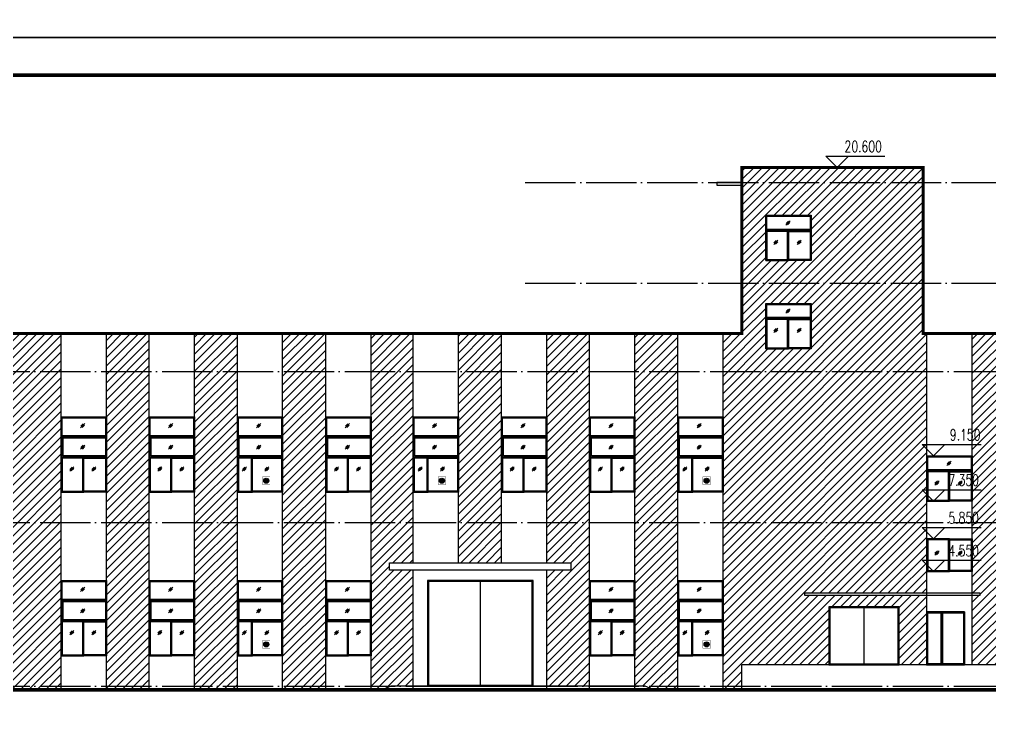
# Model space of a CAD drawing. Extents: x -4747 to 1060961, y -766984 to 396631.
# Drawn here: x 527111 to 565665, y -234075 to -205952 of the extents above; entities that cross this region are included whole.
import ezdxf

# ---------------------------------------------------------------- set-up
doc = ezdxf.new("R2010")
doc.units = 0
doc.header["$LTSCALE"] = 1000
doc.header["$MEASUREMENT"] = 0
doc.linetypes.add('DOTE', pattern=[2.42, 2, -0.2, 0.02, -0.2])
doc.layers.get('0').update_dxf_attribs({"linetype": 'CONTINUOUS'})
for name, color, linetype in [('DIM_ELEV', 3, 'CONTINUOUS'), ('DIM_SYMB', 3, 'CONTINUOUS'), ('DOTE', 1, 'DOTE'), ('PUB_TEXT', 7, 'CONTINUOUS'), ('PUB_TITLE', 4, 'CONTINUOUS'), ('剖面填充', 147, 'CONTINUOUS'), ('屋面', 4, 'CONTINUOUS'), ('投影', 8, 'CONTINUOUS'), ('窗户', 140, 'CONTINUOUS'), ('立面图', 41, 'CONTINUOUS'), ('立面轮廓线', 3, 'CONTINUOUS')]:
    doc.layers.add(name, color=color, linetype=linetype)
doc.styles.add('_TCH_DIM', font='SIMPLEX', dxfattribs={"bigfont": 'GBCBIG'})
pattern_1 = [(45, (-488337.29, -302769.66), (-168.3798, 168.3798), [])]

msp = doc.modelspace()

# ---------------------------------------------------------------- hatches: boundary and pattern name
h = msp.add_hatch(color=1)
edge = h.paths.add_edge_path()
edge.add_arc((536920.8, -224271.9), 100, 0, 360)
h = msp.add_hatch(color=1)
edge = h.paths.add_edge_path()
edge.add_arc((543903.3, -224271.9), 100, 0, 360)
h = msp.add_hatch(color=1)
edge = h.paths.add_edge_path()
edge.add_arc((554420.8, -224271.9), 100, 0, 360)
h = msp.add_hatch(color=1)
edge = h.paths.add_edge_path()
edge.add_arc((536920.8, -230771.9), 100, 0, 360)
h = msp.add_hatch(color=1)
edge = h.paths.add_edge_path()
edge.add_arc((554420.8, -230771.9), 100, 0, 360)
at = {"layer": '剖面填充'}
h = msp.add_hatch(dxfattribs=at)
h.set_pattern_fill('ANSI31', color=256, scale=150, style=0)
h.set_pattern_definition(pattern_1)
h.paths.add_polyline_path([(556968.8, -219029.8), (556771.6, -219029.8), (556771.6, -217829.8), (556771.6, -217229.8), (556968.8, -217229.8), (556968.8, -215529.8), (556771.6, -215529.8), (556771.6, -214329.8), (556771.6, -213729.8), (556968.8, -213729.8), (556968.8, -211829.8), (555821.6, -211829.8), (555821.6, -218429.8), (555071.6, -218429.8), (555071.6, -232579.8), (555821.6, -232579.8), (555821.6, -231579.8), (556968.8, -231579.8)])
h.paths.add_polyline_path([(563171.6, -218429.8), (563021.6, -218429.8), (563021.6, -211829.8), (556968.8, -211829.8), (556968.8, -213729.8), (558571.6, -213729.8), (558571.6, -214329.8), (558571.6, -215529.8), (557671.6, -215529.8), (556968.8, -215529.8), (556968.8, -217229.8), (558571.6, -217229.8), (558571.6, -217829.8), (558571.6, -219029.8), (557671.6, -219029.8), (556968.8, -219029.8), (556968.8, -231579.8), (559271.6, -231579.8), (559271.6, -229279.8), (562071.6, -229279.8), (562071.6, -231579.8), (563171.6, -231579.8), (563171.6, -228829.8), (558321.6, -228829.8), (558321.6, -228729.8), (563171.6, -228729.8)])
h = msp.add_hatch(dxfattribs=at)
h.set_pattern_fill('ANSI31', color=256, scale=150, style=0)
h.set_pattern_definition(pattern_1)
h.paths.add_polyline_path([(506871.6, -216329.8), (505721.6, -216329.8), (505721.6, -232579.8), (506521.6, -232579.8), (506871.6, -232429.8), (506871.6, -229279.8), (506521.6, -229279.8), (506521.6, -229179.8), (506871.6, -229179.8)])
h.paths.add_polyline_path([(508671.6, -229179.8), (508971.6, -229179.8), (508971.6, -229279.8), (508671.6, -229279.8), (508671.6, -232558.4), (508721.6, -232579.8), (514471.6, -232579.8), (514471.6, -218429.8), (513721.6, -218429.8), (513721.6, -216329.8), (508671.6, -216329.8)])
h.paths.add_polyline_path([(517971.6, -218429.8), (516271.6, -218429.8), (516271.6, -232579.8), (517971.6, -232579.8)])
h.paths.add_polyline_path([(519771.6, -232579.8), (521471.6, -232579.8), (521471.6, -218429.8), (519771.6, -218429.8)])
h.paths.add_polyline_path([(523271.6, -232579.8), (524971.6, -232579.8), (524971.6, -218429.8), (523271.6, -218429.8)])
h.paths.add_polyline_path([(528771.6, -218429.8), (526771.6, -218429.8), (526771.6, -232579.8), (528771.6, -232579.8)])
h.paths.add_polyline_path([(532271.6, -218429.8), (530571.6, -218429.8), (530571.6, -232579.8), (532271.6, -232579.8)])
h.paths.add_polyline_path([(535771.6, -218429.8), (534071.6, -218429.8), (534071.6, -232579.8), (535771.6, -232579.8)])
h.paths.add_polyline_path([(537571.6, -232579.8), (539289.2, -232579.8), (539289.2, -218429.8), (537571.6, -218429.8)])
h.paths.add_polyline_path([(542754, -218429.8), (541089.2, -218429.8), (541089.2, -232579.8), (541521.6, -232579.8), (541871.6, -232429.8), (542754, -232429.8), (542754, -227829.8), (541821.6, -227829.8), (541821.6, -227529.8), (542754, -227529.8)])
h.paths.add_polyline_path([(546271.6, -218429.8), (544554, -218429.8), (544554, -227529.8), (546271.6, -227529.8)])
h.paths.add_polyline_path([(549771.6, -218429.8), (548071.6, -218429.8), (548071.6, -227529.8), (549021.6, -227529.8), (549021.6, -227829.8), (548071.6, -227829.8), (548071.6, -232429.8), (549771.6, -232429.8)])
h.paths.add_polyline_path([(553271.6, -218429.8), (551571.6, -218429.8), (551571.6, -232429.8), (551971.6, -232429.8), (552321.6, -232579.8), (553271.6, -232579.8)])
h = msp.add_hatch(dxfattribs=at)
h.set_pattern_fill('ANSI31', color=256, scale=150, style=0)
h.set_pattern_definition(pattern_1)
h.paths.add_polyline_path([(577021.6, -218429.8), (576071.6, -218429.8), (576071.6, -232447.9), (577021.6, -232579.8)])
h.paths.add_polyline_path([(574271.6, -218429.8), (572571.6, -218429.8), (572571.6, -231961.8), (574271.6, -232197.9)])
h.paths.add_polyline_path([(570771.6, -218429.8), (564971.6, -218429.8), (564971.6, -228729.8), (565271.6, -228729.8), (565271.6, -228829.8), (564971.6, -228829.8), (564971.6, -231579.8), (569821.6, -231579.8), (570771.6, -231711.8)])

# ---------------------------------------------------------------- linework, layer by layer
at = {"color": 1, "const_width": 10, "elevation": 0}
for points in [[(536770.8, -224421.9), (537070.8, -224421.9), (537070.8, -224121.9), (536770.8, -224121.9)], [(543753.3, -224421.9), (544053.3, -224421.9), (544053.3, -224121.9), (543753.3, -224121.9)], [(554270.8, -224421.9), (554570.8, -224421.9), (554570.8, -224121.9), (554270.8, -224121.9)], [(536770.8, -230921.9), (537070.8, -230921.9), (537070.8, -230621.9), (536770.8, -230621.9)], [(554270.8, -230921.9), (554570.8, -230921.9), (554570.8, -230621.9), (554270.8, -230621.9)]]:
    msp.add_lwpolyline(points, close=True, dxfattribs=at)
at = {"color": 1}
for centre in [(536920.8, -224271.9), (543903.3, -224271.9), (554420.8, -224271.9), (536920.8, -230771.9), (554420.8, -230771.9)]:
    msp.add_circle(centre, 100, dxfattribs=at)
at = {"layer": 'DIM_ELEV'}
for p, q in [((559607.1, -211829.8), (559157.1, -211379.8)), ((559157.1, -211379.8), (561504.6, -211379.8)), ((559607.1, -211829.8), (560057.1, -211379.8)), ((563434.4, -223279.8), (562984.4, -222829.8)), ((562984.4, -222829.8), (565331.9, -222829.8)), ((563434.4, -223279.8), (563884.4, -222829.8)), ((563434.4, -225079.8), (562984.4, -224629.8)), ((562984.4, -224629.8), (565331.9, -224629.8)), ((563434.4, -225079.8), (563884.4, -224629.8)), ((563434.4, -226579.8), (562984.4, -226129.8)), ((562984.4, -226129.8), (565331.9, -226129.8)), ((563434.4, -226579.8), (563884.4, -226129.8)), ((563434.4, -227879.8), (562984.4, -227429.8)), ((562984.4, -227429.8), (565331.9, -227429.8)), ((563434.4, -227879.8), (563884.4, -227429.8))]:
    msp.add_line(p, q, dxfattribs=at)
at = {"layer": 'DIM_SYMB'}
for points in [[(557014.9, -214956.3, 0, 0, 0), (557201.9, -214956.3, 40, 0, 0), (557351.9, -214956.3, 0, 0, 0)], [(558264.7, -214956.3, 0, 0, 0), (558077.7, -214956.3, 40, 0, 0), (557927.7, -214956.3, 0, 0, 0)], [(557014.9, -218456.3, 0, 0, 0), (557201.9, -218456.3, 40, 0, 0), (557351.9, -218456.3, 0, 0, 0)], [(558264.7, -218456.3, 0, 0, 0), (558077.7, -218456.3, 40, 0, 0), (557927.7, -218456.3, 0, 0, 0)], [(529046.2, -224033.3, 0, 0, 0), (529233.2, -224033.3, 40, 0, 0), (529383.2, -224033.3, 0, 0, 0)], [(530236.2, -224033.3, 0, 0, 0), (530049.2, -224033.3, 40, 0, 0), (529899.2, -224033.3, 0, 0, 0)], [(532546.2, -224033.3, 0, 0, 0), (532733.2, -224033.3, 40, 0, 0), (532883.2, -224033.3, 0, 0, 0)], [(533736.2, -224033.3, 0, 0, 0), (533549.2, -224033.3, 40, 0, 0), (533399.2, -224033.3, 0, 0, 0)], [(535905.5, -224033.3, 0, 0, 0), (536092.5, -224033.3, 40, 0, 0), (536242.5, -224033.3, 0, 0, 0)], [(537113.6, -224033.3, 0, 0, 0), (536926.6, -224033.3, 40, 0, 0), (536776.6, -224033.3, 0, 0, 0)], [(539563.8, -224033.3, 0, 0, 0), (539750.8, -224033.3, 40, 0, 0), (539900.8, -224033.3, 0, 0, 0)], [(540753.8, -224033.3, 0, 0, 0), (540566.8, -224033.3, 40, 0, 0), (540416.8, -224033.3, 0, 0, 0)], [(542887.9, -224033.3, 0, 0, 0), (543074.9, -224033.3, 40, 0, 0), (543224.9, -224033.3, 0, 0, 0)], [(544096.1, -224033.3, 0, 0, 0), (543909.1, -224033.3, 40, 0, 0), (543759.1, -224033.3, 0, 0, 0)], [(546546.2, -224033.3, 0, 0, 0), (546733.2, -224033.3, 40, 0, 0), (546883.2, -224033.3, 0, 0, 0)], [(547736.2, -224033.3, 0, 0, 0), (547549.2, -224033.3, 40, 0, 0), (547399.2, -224033.3, 0, 0, 0)], [(550046.2, -224033.3, 0, 0, 0), (550233.2, -224033.3, 40, 0, 0), (550383.2, -224033.3, 0, 0, 0)], [(551236.2, -224033.3, 0, 0, 0), (551049.2, -224033.3, 40, 0, 0), (550899.2, -224033.3, 0, 0, 0)], [(553405.5, -224033.3, 0, 0, 0), (553592.5, -224033.3, 40, 0, 0), (553742.5, -224033.3, 0, 0, 0)], [(554613.6, -224033.3, 0, 0, 0), (554426.6, -224033.3, 40, 0, 0), (554276.6, -224033.3, 0, 0, 0)], [(563414.9, -224519.7, 0, 0, 0), (563601.9, -224519.7, 40, 0, 0), (563751.9, -224519.7, 0, 0, 0)], [(564664.7, -224519.7, 0, 0, 0), (564477.7, -224519.7, 40, 0, 0), (564327.7, -224519.7, 0, 0, 0)], [(563414.9, -227300.1, 0, 0, 0), (563601.9, -227300.1, 40, 0, 0), (563751.9, -227300.1, 0, 0, 0)], [(564664.7, -227300.1, 0, 0, 0), (564477.7, -227300.1, 40, 0, 0), (564327.7, -227300.1, 0, 0, 0)], [(543548.4, -230190.3, 0, 0, 0), (544131.5, -230190.3, 96, 0, 0), (544491.5, -230190.3, 0, 0, 0)], [(547251.2, -230190.3, 0, 0, 0), (546068.1, -230190.3, 96, 0, 0), (545708.1, -230190.3, 0, 0, 0)], [(529046.2, -230533.3, 0, 0, 0), (529233.2, -230533.3, 40, 0, 0), (529383.2, -230533.3, 0, 0, 0)], [(530236.2, -230533.3, 0, 0, 0), (530049.2, -230533.3, 40, 0, 0), (529899.2, -230533.3, 0, 0, 0)], [(532546.2, -230533.3, 0, 0, 0), (532733.2, -230533.3, 40, 0, 0), (532883.2, -230533.3, 0, 0, 0)], [(533736.2, -230533.3, 0, 0, 0), (533549.2, -230533.3, 40, 0, 0), (533399.2, -230533.3, 0, 0, 0)], [(535905.5, -230533.3, 0, 0, 0), (536092.5, -230533.3, 40, 0, 0), (536242.5, -230533.3, 0, 0, 0)], [(537113.6, -230533.3, 0, 0, 0), (536926.6, -230533.3, 40, 0, 0), (536776.6, -230533.3, 0, 0, 0)], [(539563.8, -230533.3, 0, 0, 0), (539750.8, -230533.3, 40, 0, 0), (539900.8, -230533.3, 0, 0, 0)], [(540753.8, -230533.3, 0, 0, 0), (540566.8, -230533.3, 40, 0, 0), (540416.8, -230533.3, 0, 0, 0)], [(550046.2, -230533.3, 0, 0, 0), (550233.2, -230533.3, 40, 0, 0), (550383.2, -230533.3, 0, 0, 0)], [(551236.2, -230533.3, 0, 0, 0), (551049.2, -230533.3, 40, 0, 0), (550899.2, -230533.3, 0, 0, 0)], [(553405.5, -230533.3, 0, 0, 0), (553592.5, -230533.3, 40, 0, 0), (553742.5, -230533.3, 0, 0, 0)], [(554613.6, -230533.3, 0, 0, 0), (554426.6, -230533.3, 40, 0, 0), (554276.6, -230533.3, 0, 0, 0)]]:
    msp.add_lwpolyline(points, format="xyseb", dxfattribs=at)
at = {"layer": 'DOTE'}
for points in [[(547215, -212429.8), (586356.5, -212429.8)], [(547215, -216429.8), (586356.5, -216429.8)], [(469861.5, -219929.8), (586356.5, -219929.8)], [(469861.5, -225929.8), (586356.5, -225929.8)], [(469861.5, -232429.8), (586356.5, -232429.8)]]:
    msp.add_lwpolyline(points, dxfattribs=at)
at = {"layer": 'PUB_TITLE'}
for points in [[(421920.8, -206664.3), (600270.8, -206664.3), (600270.8, -80514.3), (421920.8, -80514.3)], [(421920.8, -332814.3), (600270.8, -332814.3), (600270.8, -206664.3), (421920.8, -206664.3)]]:
    msp.add_lwpolyline(points, close=True, dxfattribs=at)
at = {"layer": 'PUB_TITLE', "const_width": 150}
msp.add_lwpolyline([(425670.8, -331314.3), (598770.8, -331314.3), (598770.8, -208164.3), (425670.8, -208164.3)], close=True, dxfattribs=at)
at = {"layer": '屋面', "const_width": 150}
msp.add_lwpolyline([(469861.5, -232579.8), (586356.5, -232579.8)], dxfattribs=at)
at = {"layer": '投影'}
msp.add_lwpolyline([(555821.6, -212429.8), (554821.6, -212429.8), (554821.6, -212529.8), (555821.6, -212529.8)], dxfattribs=at)
at = {"layer": '窗户'}
for points in [[(556771.6, -213729.8), (558571.6, -213729.8), (558571.6, -215529.8), (556771.6, -215529.8), (556771.6, -213729.8)], [(557734.5, -213951.2), (557567.8, -214117.9)], [(557670.4, -213958.8), (557575.3, -214053.8)], [(556771.6, -214329.8), (558571.6, -214329.8)], [(557727, -214015.3), (557631.9, -214110.4)], [(557671.6, -214329.8), (557671.6, -215529.8)], [(557254.1, -214717.6), (557087.3, -214884.3)], [(557189.9, -214725.2), (557094.9, -214820.2)], [(557671.6, -214369.8), (558531.6, -214369.8), (558531.6, -215489.8), (557671.6, -215489.8)], [(558178.2, -214717.6), (558011.5, -214884.3)], [(558114.1, -214725.2), (558019, -214820.2)], [(557246.5, -214781.7), (557151.5, -214876.8)], [(558170.7, -214781.7), (558075.6, -214876.8)], [(556771.6, -217229.8), (558571.6, -217229.8), (558571.6, -219029.8), (556771.6, -219029.8), (556771.6, -217229.8)], [(557734.5, -217451.2), (557567.8, -217617.9)], [(557670.4, -217458.8), (557575.3, -217553.8)], [(557727, -217515.3), (557631.9, -217610.4)], [(556771.6, -217829.8), (558571.6, -217829.8)], [(557671.6, -217829.8), (557671.6, -219029.8)], [(557671.6, -217869.8), (558531.6, -217869.8), (558531.6, -218989.8), (557671.6, -218989.8)], [(557254.1, -218217.6), (557087.3, -218384.3)], [(557189.9, -218225.2), (557094.9, -218320.2)], [(557246.5, -218281.7), (557151.5, -218376.8)], [(558178.2, -218217.6), (558011.5, -218384.3)], [(558114.1, -218225.2), (558019, -218320.2)], [(558170.7, -218281.7), (558075.6, -218376.8)], [(529705.2, -222005.1), (529538.5, -222171.8)], [(529641.1, -222012.6), (529546.1, -222107.7)], [(533205.2, -222005.1), (533038.5, -222171.8)], [(533141.1, -222012.6), (533046.1, -222107.7)], [(536705.2, -222005.1), (536538.5, -222171.8)], [(536641.1, -222012.6), (536546.1, -222107.7)], [(540222.8, -222005.1), (540056.1, -222171.8)], [(540158.7, -222012.6), (540063.7, -222107.7)], [(543687.7, -222005.1), (543520.9, -222171.8)], [(543623.5, -222012.6), (543528.5, -222107.7)], [(547205.2, -222005.1), (547038.5, -222171.8)], [(547141.1, -222012.6), (547046.1, -222107.7)], [(550705.2, -222005.1), (550538.5, -222171.8)], [(550641.1, -222012.6), (550546.1, -222107.7)], [(554205.2, -222005.1), (554038.5, -222171.8)], [(554141.1, -222012.6), (554046.1, -222107.7)], [(529697.7, -222069.2), (529602.6, -222164.2)], [(533197.7, -222069.2), (533102.6, -222164.2)], [(536697.7, -222069.2), (536602.6, -222164.2)], [(540215.3, -222069.2), (540120.2, -222164.2)], [(543680.1, -222069.2), (543585.1, -222164.2)], [(547197.7, -222069.2), (547102.6, -222164.2)], [(550697.7, -222069.2), (550602.6, -222164.2)], [(554197.7, -222069.2), (554102.6, -222164.2)], [(528771.6, -222529.8), (530571.6, -222529.8)], [(532271.6, -222529.8), (534071.6, -222529.8)], [(535771.6, -222529.8), (537571.6, -222529.8)], [(539289.2, -222529.8), (541089.2, -222529.8)], [(542754, -222529.8), (544554, -222529.8)], [(546271.6, -222529.8), (548071.6, -222529.8)], [(549771.6, -222529.8), (551571.6, -222529.8)], [(553271.6, -222529.8), (555071.6, -222529.8)], [(529705.2, -222854.4), (529538.5, -223021.1)], [(529641.1, -222861.9), (529546.1, -222957)], [(529697.7, -222918.5), (529602.6, -223013.5)], [(533205.2, -222854.4), (533038.5, -223021.1)], [(533141.1, -222861.9), (533046.1, -222957)], [(533197.7, -222918.5), (533102.6, -223013.5)], [(536705.2, -222854.4), (536538.5, -223021.1)], [(536641.1, -222861.9), (536546.1, -222957)], [(536697.7, -222918.5), (536602.6, -223013.5)], [(540222.8, -222854.4), (540056.1, -223021.1)], [(540158.7, -222861.9), (540063.7, -222957)], [(540215.3, -222918.5), (540120.2, -223013.5)], [(543687.7, -222854.4), (543520.9, -223021.1)], [(543623.5, -222861.9), (543528.5, -222957)], [(543680.1, -222918.5), (543585.1, -223013.5)], [(547205.2, -222854.4), (547038.5, -223021.1)], [(547141.1, -222861.9), (547046.1, -222957)], [(547197.7, -222918.5), (547102.6, -223013.5)], [(550705.2, -222854.4), (550538.5, -223021.1)], [(550641.1, -222861.9), (550546.1, -222957)], [(550697.7, -222918.5), (550602.6, -223013.5)], [(554205.2, -222854.4), (554038.5, -223021.1)], [(554141.1, -222861.9), (554046.1, -222957)], [(554197.7, -222918.5), (554102.6, -223013.5)], [(528771.6, -223329.8), (530571.6, -223329.8)], [(529671.6, -223369.8), (530531.6, -223369.8), (530531.6, -224689.8), (529671.6, -224689.8)], [(532271.6, -223329.8), (534071.6, -223329.8)], [(533171.6, -223369.8), (534031.6, -223369.8), (534031.6, -224689.8), (533171.6, -224689.8)], [(535771.6, -223329.8), (537571.6, -223329.8)], [(536371.6, -223369.8), (537531.6, -223369.8), (537531.6, -224689.8), (536371.6, -224689.8)], [(539289.2, -223329.8), (541089.2, -223329.8)], [(540189.2, -223369.8), (541049.2, -223369.8), (541049.2, -224689.8), (540189.2, -224689.8)], [(542754, -223329.8), (544554, -223329.8)], [(543354, -223369.8), (544514, -223369.8), (544514, -224689.8), (543354, -224689.8)], [(546271.6, -223329.8), (548071.6, -223329.8)], [(547171.6, -223369.8), (548031.6, -223369.8), (548031.6, -224689.8), (547171.6, -224689.8)], [(549771.6, -223329.8), (551571.6, -223329.8)], [(550671.6, -223369.8), (551531.6, -223369.8), (551531.6, -224689.8), (550671.6, -224689.8)], [(553271.6, -223329.8), (555071.6, -223329.8)], [(553871.6, -223369.8), (555031.6, -223369.8), (555031.6, -224689.8), (553871.6, -224689.8)], [(563171.6, -223279.8), (564971.6, -223279.8), (564971.6, -225079.8), (563171.6, -225079.8), (563171.6, -223279.8)], [(564134.5, -223501.2), (563967.8, -223667.9)], [(564070.4, -223508.8), (563975.3, -223603.8)], [(564127, -223565.3), (564031.9, -223660.4)], [(529277.1, -223723.1), (529110.4, -223889.9)], [(529213, -223730.7), (529117.9, -223825.7)], [(529269.5, -223787.3), (529174.5, -223882.3)], [(530149.7, -223723.1), (529983, -223889.9)], [(530085.6, -223730.7), (529990.6, -223825.7)], [(530142.2, -223787.3), (530047.1, -223882.3)], [(532777.1, -223723.1), (532610.4, -223889.9)], [(532713, -223730.7), (532617.9, -223825.7)], [(532769.5, -223787.3), (532674.5, -223882.3)], [(533649.7, -223723.1), (533483, -223889.9)], [(533585.6, -223730.7), (533490.6, -223825.7)], [(533642.2, -223787.3), (533547.1, -223882.3)], [(536136.4, -223723.1), (535969.7, -223889.9)], [(536072.3, -223730.7), (535977.2, -223825.7)], [(536128.8, -223787.3), (536033.8, -223882.3)], [(537027.2, -223723.1), (536860.5, -223889.9)], [(536963.1, -223730.7), (536868, -223825.7)], [(537019.6, -223787.3), (536924.6, -223882.3)], [(539794.7, -223723.1), (539627.9, -223889.9)], [(539730.5, -223730.7), (539635.5, -223825.7)], [(539787.1, -223787.3), (539692.1, -223882.3)], [(540667.3, -223723.1), (540500.6, -223889.9)], [(540603.2, -223730.7), (540508.2, -223825.7)], [(540659.8, -223787.3), (540564.7, -223882.3)], [(543118.8, -223723.1), (542952.1, -223889.9)], [(543054.7, -223730.7), (542959.6, -223825.7)], [(543111.3, -223787.3), (543016.2, -223882.3)], [(544009.6, -223723.1), (543842.9, -223889.9)], [(543945.5, -223730.7), (543850.4, -223825.7)], [(544002, -223787.3), (543907, -223882.3)], [(546777.1, -223723.1), (546610.4, -223889.9)], [(546713, -223730.7), (546617.9, -223825.7)], [(546769.5, -223787.3), (546674.5, -223882.3)], [(547649.7, -223723.1), (547483, -223889.9)], [(547585.6, -223730.7), (547490.6, -223825.7)], [(547642.2, -223787.3), (547547.1, -223882.3)], [(550277.1, -223723.1), (550110.4, -223889.9)], [(550213, -223730.7), (550117.9, -223825.7)], [(550269.5, -223787.3), (550174.5, -223882.3)], [(551149.7, -223723.1), (550983, -223889.9)], [(551085.6, -223730.7), (550990.6, -223825.7)], [(551142.2, -223787.3), (551047.1, -223882.3)], [(553636.4, -223723.1), (553469.7, -223889.9)], [(553572.3, -223730.7), (553477.2, -223825.7)], [(553628.8, -223787.3), (553533.8, -223882.3)], [(554527.2, -223723.1), (554360.5, -223889.9)], [(554463.1, -223730.7), (554368, -223825.7)], [(554519.6, -223787.3), (554424.6, -223882.3)], [(563171.6, -223879.8), (564971.6, -223879.8)], [(564071.6, -223879.8), (564071.6, -225079.8)], [(564071.6, -223919.8), (564931.6, -223919.8), (564931.6, -225039.8), (564071.6, -225039.8)], [(563654.1, -224281), (563487.3, -224447.7)], [(563589.9, -224288.6), (563494.9, -224383.6)], [(563646.5, -224345.1), (563551.5, -224440.2)], [(564578.2, -224281), (564411.5, -224447.7)], [(564514.1, -224288.6), (564419, -224383.6)], [(564570.7, -224345.1), (564475.6, -224440.2)], [(563171.6, -226579.8), (564971.6, -226579.8), (564971.6, -227879.8), (563171.6, -227879.8), (563171.6, -226579.8)], [(564071.6, -226579.8), (564071.6, -227879.8)], [(564071.6, -226619.8), (564931.6, -226619.8), (564931.6, -227839.8), (564071.6, -227839.8)], [(563654.1, -227061.4), (563487.3, -227228.1)], [(563589.9, -227068.9), (563494.9, -227164)], [(564578.2, -227061.4), (564411.5, -227228.1)], [(564514.1, -227068.9), (564419, -227164)], [(563646.5, -227125.5), (563551.5, -227220.5)], [(564570.7, -227125.5), (564475.6, -227220.5)], [(547521.6, -232429.8), (547521.6, -228229.8), (543321.6, -228229.8), (543321.6, -232429.8), (547521.6, -232429.8)], [(529705.2, -228505.1), (529538.5, -228671.8)], [(529641.1, -228512.6), (529546.1, -228607.7)], [(529697.7, -228569.2), (529602.6, -228664.2)], [(533205.2, -228505.1), (533038.5, -228671.8)], [(533141.1, -228512.6), (533046.1, -228607.7)], [(533197.7, -228569.2), (533102.6, -228664.2)], [(536705.2, -228505.1), (536538.5, -228671.8)], [(536641.1, -228512.6), (536546.1, -228607.7)], [(536697.7, -228569.2), (536602.6, -228664.2)], [(540222.8, -228505.1), (540056.1, -228671.8)], [(540158.7, -228512.6), (540063.7, -228607.7)], [(540215.3, -228569.2), (540120.2, -228664.2)], [(545421.6, -228269.8), (545421.6, -232429.8)], [(550705.2, -228505.1), (550538.5, -228671.8)], [(550641.1, -228512.6), (550546.1, -228607.7)], [(550697.7, -228569.2), (550602.6, -228664.2)], [(554205.2, -228505.1), (554038.5, -228671.8)], [(554141.1, -228512.6), (554046.1, -228607.7)], [(554197.7, -228569.2), (554102.6, -228664.2)], [(528771.6, -229029.8), (530571.6, -229029.8)], [(529705.2, -229354.4), (529538.5, -229521.1)], [(529641.1, -229361.9), (529546.1, -229457)], [(532271.6, -229029.8), (534071.6, -229029.8)], [(533205.2, -229354.4), (533038.5, -229521.1)], [(533141.1, -229361.9), (533046.1, -229457)], [(535771.6, -229029.8), (537571.6, -229029.8)], [(536705.2, -229354.4), (536538.5, -229521.1)], [(536641.1, -229361.9), (536546.1, -229457)], [(539289.2, -229029.8), (541089.2, -229029.8)], [(540222.8, -229354.4), (540056.1, -229521.1)], [(540158.7, -229361.9), (540063.7, -229457)], [(549771.6, -229029.8), (551571.6, -229029.8)], [(550705.2, -229354.4), (550538.5, -229521.1)], [(550641.1, -229361.9), (550546.1, -229457)], [(553271.6, -229029.8), (555071.6, -229029.8)], [(554205.2, -229354.4), (554038.5, -229521.1)], [(554141.1, -229361.9), (554046.1, -229457)], [(560671.6, -229279.8), (560671.6, -231579.8)], [(529697.7, -229418.5), (529602.6, -229513.5)], [(533197.7, -229418.5), (533102.6, -229513.5)], [(536697.7, -229418.5), (536602.6, -229513.5)], [(540215.3, -229418.5), (540120.2, -229513.5)], [(550697.7, -229418.5), (550602.6, -229513.5)], [(554197.7, -229418.5), (554102.6, -229513.5)], [(563171.6, -231579.8), (564671.6, -231579.8), (564671.6, -229479.8), (563171.6, -229479.8), (563171.6, -231606.1)], [(563771.6, -229479.8), (563771.6, -231579.8)], [(564671.6, -229479.8), (564671.6, -231579.8)], [(528771.6, -229829.8), (530571.6, -229829.8)], [(529671.6, -229869.8), (530531.6, -229869.8), (530531.6, -231189.8), (529671.6, -231189.8)], [(532271.6, -229829.8), (534071.6, -229829.8)], [(533171.6, -229869.8), (534031.6, -229869.8), (534031.6, -231189.8), (533171.6, -231189.8)], [(535771.6, -229829.8), (537571.6, -229829.8)], [(536371.6, -229869.8), (537531.6, -229869.8), (537531.6, -231189.8), (536371.6, -231189.8)], [(539289.2, -229829.8), (541089.2, -229829.8)], [(540189.2, -229869.8), (541049.2, -229869.8), (541049.2, -231189.8), (540189.2, -231189.8)], [(549771.6, -229829.8), (551571.6, -229829.8)], [(550671.6, -229869.8), (551531.6, -229869.8), (551531.6, -231189.8), (550671.6, -231189.8)], [(553271.6, -229829.8), (555071.6, -229829.8)], [(553871.6, -229869.8), (555031.6, -229869.8), (555031.6, -231189.8), (553871.6, -231189.8)], [(529277.1, -230223.1), (529110.4, -230389.9)], [(529213, -230230.7), (529117.9, -230325.7)], [(529269.5, -230287.3), (529174.5, -230382.3)], [(530149.7, -230223.1), (529983, -230389.9)], [(530085.6, -230230.7), (529990.6, -230325.7)], [(530142.2, -230287.3), (530047.1, -230382.3)], [(532777.1, -230223.1), (532610.4, -230389.9)], [(532713, -230230.7), (532617.9, -230325.7)], [(532769.5, -230287.3), (532674.5, -230382.3)], [(533649.7, -230223.1), (533483, -230389.9)], [(533585.6, -230230.7), (533490.6, -230325.7)], [(533642.2, -230287.3), (533547.1, -230382.3)], [(536136.4, -230223.1), (535969.7, -230389.9)], [(536072.3, -230230.7), (535977.2, -230325.7)], [(536128.8, -230287.3), (536033.8, -230382.3)], [(537027.2, -230223.1), (536860.5, -230389.9)], [(536963.1, -230230.7), (536868, -230325.7)], [(537019.6, -230287.3), (536924.6, -230382.3)], [(539794.7, -230223.1), (539627.9, -230389.9)], [(539730.5, -230230.7), (539635.5, -230325.7)], [(539787.1, -230287.3), (539692.1, -230382.3)], [(540667.3, -230223.1), (540500.6, -230389.9)], [(540603.2, -230230.7), (540508.2, -230325.7)], [(540659.8, -230287.3), (540564.7, -230382.3)], [(550277.1, -230223.1), (550110.4, -230389.9)], [(550213, -230230.7), (550117.9, -230325.7)], [(550269.5, -230287.3), (550174.5, -230382.3)], [(551149.7, -230223.1), (550983, -230389.9)], [(551085.6, -230230.7), (550990.6, -230325.7)], [(551142.2, -230287.3), (551047.1, -230382.3)], [(553636.4, -230223.1), (553469.7, -230389.9)], [(553572.3, -230230.7), (553477.2, -230325.7)], [(553628.8, -230287.3), (553533.8, -230382.3)], [(554527.2, -230223.1), (554360.5, -230389.9)], [(554463.1, -230230.7), (554368, -230325.7)], [(554519.6, -230287.3), (554424.6, -230382.3)]]:
    msp.add_lwpolyline(points, dxfattribs=at)
for points in [[(556771.6, -213729.8), (558571.6, -213729.8), (558571.6, -214329.8), (556771.6, -214329.8)], [(556811.6, -213769.8), (558531.6, -213769.8), (558531.6, -214289.8), (556811.6, -214289.8)], [(557671.6, -214329.8), (556771.6, -214329.8), (556771.6, -215529.8), (557671.6, -215529.8)], [(557671.6, -214329.8), (558571.6, -214329.8), (558571.6, -215529.8), (557671.6, -215529.8)], [(557631.6, -214369.8), (556811.6, -214369.8), (556811.6, -215489.8), (557631.6, -215489.8)], [(556771.6, -217229.8), (558571.6, -217229.8), (558571.6, -217829.8), (556771.6, -217829.8)], [(556811.6, -217269.8), (558531.6, -217269.8), (558531.6, -217789.8), (556811.6, -217789.8)], [(557671.6, -217829.8), (556771.6, -217829.8), (556771.6, -219029.8), (557671.6, -219029.8)], [(557631.6, -217869.8), (556811.6, -217869.8), (556811.6, -218989.8), (557631.6, -218989.8)], [(557671.6, -217829.8), (558571.6, -217829.8), (558571.6, -219029.8), (557671.6, -219029.8)], [(528771.6, -221729.8), (530571.6, -221729.8), (530571.6, -224729.8), (528771.6, -224729.8)], [(528771.6, -221729.8), (530571.6, -221729.8), (530571.6, -222529.8), (528771.6, -222529.8)], [(528811.6, -221769.8), (530531.6, -221769.8), (530531.6, -222489.8), (528811.6, -222489.8)], [(532271.6, -221729.8), (534071.6, -221729.8), (534071.6, -224729.8), (532271.6, -224729.8)], [(532271.6, -221729.8), (534071.6, -221729.8), (534071.6, -222529.8), (532271.6, -222529.8)], [(532311.6, -221769.8), (534031.6, -221769.8), (534031.6, -222489.8), (532311.6, -222489.8)], [(535771.6, -221729.8), (537571.6, -221729.8), (537571.6, -224729.8), (535771.6, -224729.8)], [(535771.6, -221729.8), (537571.6, -221729.8), (537571.6, -222529.8), (535771.6, -222529.8)], [(535811.6, -221769.8), (537531.6, -221769.8), (537531.6, -222489.8), (535811.6, -222489.8)], [(539289.2, -221729.8), (541089.2, -221729.8), (541089.2, -224729.8), (539289.2, -224729.8)], [(539289.2, -221729.8), (541089.2, -221729.8), (541089.2, -222529.8), (539289.2, -222529.8)], [(539329.2, -221769.8), (541049.2, -221769.8), (541049.2, -222489.8), (539329.2, -222489.8)], [(542754, -221729.8), (544554, -221729.8), (544554, -224729.8), (542754, -224729.8)], [(542754, -221729.8), (544554, -221729.8), (544554, -222529.8), (542754, -222529.8)], [(542794, -221769.8), (544514, -221769.8), (544514, -222489.8), (542794, -222489.8)], [(546271.6, -221729.8), (548071.6, -221729.8), (548071.6, -224729.8), (546271.6, -224729.8)], [(546271.6, -221729.8), (548071.6, -221729.8), (548071.6, -222529.8), (546271.6, -222529.8)], [(546311.6, -221769.8), (548031.6, -221769.8), (548031.6, -222489.8), (546311.6, -222489.8)], [(549771.6, -221729.8), (551571.6, -221729.8), (551571.6, -224729.8), (549771.6, -224729.8)], [(549771.6, -221729.8), (551571.6, -221729.8), (551571.6, -222529.8), (549771.6, -222529.8)], [(549811.6, -221769.8), (551531.6, -221769.8), (551531.6, -222489.8), (549811.6, -222489.8)], [(553271.6, -221729.8), (555071.6, -221729.8), (555071.6, -224729.8), (553271.6, -224729.8)], [(553271.6, -221729.8), (555071.6, -221729.8), (555071.6, -222529.8), (553271.6, -222529.8)], [(553311.6, -221769.8), (555031.6, -221769.8), (555031.6, -222489.8), (553311.6, -222489.8)], [(528807.9, -222529.8), (530571.6, -222529.8), (530571.6, -223329.8), (528807.9, -223329.8)], [(528847.9, -222569.8), (530531.6, -222569.8), (530531.6, -223289.8), (528847.9, -223289.8)], [(532307.9, -222529.8), (534071.6, -222529.8), (534071.6, -223329.8), (532307.9, -223329.8)], [(532347.9, -222569.8), (534031.6, -222569.8), (534031.6, -223289.8), (532347.9, -223289.8)], [(535807.9, -222529.8), (537571.6, -222529.8), (537571.6, -223329.8), (535807.9, -223329.8)], [(535847.9, -222569.8), (537531.6, -222569.8), (537531.6, -223289.8), (535847.9, -223289.8)], [(539325.5, -222529.8), (541089.2, -222529.8), (541089.2, -223329.8), (539325.5, -223329.8)], [(539365.5, -222569.8), (541049.2, -222569.8), (541049.2, -223289.8), (539365.5, -223289.8)], [(542790.3, -222529.8), (544554, -222529.8), (544554, -223329.8), (542790.3, -223329.8)], [(542830.3, -222569.8), (544514, -222569.8), (544514, -223289.8), (542830.3, -223289.8)], [(546307.9, -222529.8), (548071.6, -222529.8), (548071.6, -223329.8), (546307.9, -223329.8)], [(546347.9, -222569.8), (548031.6, -222569.8), (548031.6, -223289.8), (546347.9, -223289.8)], [(549807.9, -222529.8), (551571.6, -222529.8), (551571.6, -223329.8), (549807.9, -223329.8)], [(549847.9, -222569.8), (551531.6, -222569.8), (551531.6, -223289.8), (549847.9, -223289.8)], [(553307.9, -222529.8), (555071.6, -222529.8), (555071.6, -223329.8), (553307.9, -223329.8)], [(553347.9, -222569.8), (555031.6, -222569.8), (555031.6, -223289.8), (553347.9, -223289.8)], [(529671.6, -223329.8), (528771.6, -223329.8), (528771.6, -224729.8), (529671.6, -224729.8)], [(529631.6, -223369.8), (528811.6, -223369.8), (528811.6, -224689.8), (529631.6, -224689.8)], [(529671.6, -223329.8), (530571.6, -223329.8), (530571.6, -224729.8), (529671.6, -224729.8)], [(533171.6, -223329.8), (532271.6, -223329.8), (532271.6, -224729.8), (533171.6, -224729.8)], [(533131.6, -223369.8), (532311.6, -223369.8), (532311.6, -224689.8), (533131.6, -224689.8)], [(533171.6, -223329.8), (534071.6, -223329.8), (534071.6, -224729.8), (533171.6, -224729.8)], [(536371.6, -223329.8), (535771.6, -223329.8), (535771.6, -224729.8), (536371.6, -224729.8)], [(536331.6, -223369.8), (535811.6, -223369.8), (535811.6, -224689.8), (536331.6, -224689.8)], [(536371.6, -223329.8), (537571.6, -223329.8), (537571.6, -224729.8), (536371.6, -224729.8)], [(540189.2, -223329.8), (539289.2, -223329.8), (539289.2, -224729.8), (540189.2, -224729.8)], [(540149.2, -223369.8), (539329.2, -223369.8), (539329.2, -224689.8), (540149.2, -224689.8)], [(540189.2, -223329.8), (541089.2, -223329.8), (541089.2, -224729.8), (540189.2, -224729.8)], [(543354, -223329.8), (542754, -223329.8), (542754, -224729.8), (543354, -224729.8)], [(543314, -223369.8), (542794, -223369.8), (542794, -224689.8), (543314, -224689.8)], [(543354, -223329.8), (544554, -223329.8), (544554, -224729.8), (543354, -224729.8)], [(547171.6, -223329.8), (546271.6, -223329.8), (546271.6, -224729.8), (547171.6, -224729.8)], [(547131.6, -223369.8), (546311.6, -223369.8), (546311.6, -224689.8), (547131.6, -224689.8)], [(547171.6, -223329.8), (548071.6, -223329.8), (548071.6, -224729.8), (547171.6, -224729.8)], [(550671.6, -223329.8), (549771.6, -223329.8), (549771.6, -224729.8), (550671.6, -224729.8)], [(550631.6, -223369.8), (549811.6, -223369.8), (549811.6, -224689.8), (550631.6, -224689.8)], [(550671.6, -223329.8), (551571.6, -223329.8), (551571.6, -224729.8), (550671.6, -224729.8)], [(553871.6, -223329.8), (553271.6, -223329.8), (553271.6, -224729.8), (553871.6, -224729.8)], [(553831.6, -223369.8), (553311.6, -223369.8), (553311.6, -224689.8), (553831.6, -224689.8)], [(553871.6, -223329.8), (555071.6, -223329.8), (555071.6, -224729.8), (553871.6, -224729.8)], [(563171.6, -223279.8), (564971.6, -223279.8), (564971.6, -223879.8), (563171.6, -223879.8)], [(563211.6, -223319.8), (564931.6, -223319.8), (564931.6, -223839.8), (563211.6, -223839.8)], [(564071.6, -223879.8), (563171.6, -223879.8), (563171.6, -225079.8), (564071.6, -225079.8)], [(564031.6, -223919.8), (563211.6, -223919.8), (563211.6, -225039.8), (564031.6, -225039.8)], [(564071.6, -223879.8), (564971.6, -223879.8), (564971.6, -225079.8), (564071.6, -225079.8)], [(564071.6, -226579.8), (563171.6, -226579.8), (563171.6, -227879.8), (564071.6, -227879.8)], [(564031.6, -226619.8), (563211.6, -226619.8), (563211.6, -227839.8), (564031.6, -227839.8)], [(564071.6, -226579.8), (564971.6, -226579.8), (564971.6, -227879.8), (564071.6, -227879.8)], [(528771.6, -228229.8), (530571.6, -228229.8), (530571.6, -231229.8), (528771.6, -231229.8)], [(528771.6, -228229.8), (530571.6, -228229.8), (530571.6, -229029.8), (528771.6, -229029.8)], [(532271.6, -228229.8), (534071.6, -228229.8), (534071.6, -231229.8), (532271.6, -231229.8)], [(532271.6, -228229.8), (534071.6, -228229.8), (534071.6, -229029.8), (532271.6, -229029.8)], [(535771.6, -228229.8), (537571.6, -228229.8), (537571.6, -231229.8), (535771.6, -231229.8)], [(535771.6, -228229.8), (537571.6, -228229.8), (537571.6, -229029.8), (535771.6, -229029.8)], [(539289.2, -228229.8), (541089.2, -228229.8), (541089.2, -231229.8), (539289.2, -231229.8)], [(539289.2, -228229.8), (541089.2, -228229.8), (541089.2, -229029.8), (539289.2, -229029.8)], [(549771.6, -228229.8), (551571.6, -228229.8), (551571.6, -231229.8), (549771.6, -231229.8)], [(549771.6, -228229.8), (551571.6, -228229.8), (551571.6, -229029.8), (549771.6, -229029.8)], [(553271.6, -228229.8), (555071.6, -228229.8), (555071.6, -231229.8), (553271.6, -231229.8)], [(553271.6, -228229.8), (555071.6, -228229.8), (555071.6, -229029.8), (553271.6, -229029.8)], [(528811.6, -228269.8), (530531.6, -228269.8), (530531.6, -228989.8), (528811.6, -228989.8)], [(532311.6, -228269.8), (534031.6, -228269.8), (534031.6, -228989.8), (532311.6, -228989.8)], [(535811.6, -228269.8), (537531.6, -228269.8), (537531.6, -228989.8), (535811.6, -228989.8)], [(539329.2, -228269.8), (541049.2, -228269.8), (541049.2, -228989.8), (539329.2, -228989.8)], [(547481.6, -232389.8), (547481.6, -228269.8), (543361.6, -228269.8), (543361.6, -232389.8)], [(549811.6, -228269.8), (551531.6, -228269.8), (551531.6, -228989.8), (549811.6, -228989.8)], [(553311.6, -228269.8), (555031.6, -228269.8), (555031.6, -228989.8), (553311.6, -228989.8)], [(528807.9, -229029.8), (530571.6, -229029.8), (530571.6, -229829.8), (528807.9, -229829.8)], [(528847.9, -229069.8), (530531.6, -229069.8), (530531.6, -229789.8), (528847.9, -229789.8)], [(532307.9, -229029.8), (534071.6, -229029.8), (534071.6, -229829.8), (532307.9, -229829.8)], [(532347.9, -229069.8), (534031.6, -229069.8), (534031.6, -229789.8), (532347.9, -229789.8)], [(535807.9, -229029.8), (537571.6, -229029.8), (537571.6, -229829.8), (535807.9, -229829.8)], [(535847.9, -229069.8), (537531.6, -229069.8), (537531.6, -229789.8), (535847.9, -229789.8)], [(539325.5, -229029.8), (541089.2, -229029.8), (541089.2, -229829.8), (539325.5, -229829.8)], [(539365.5, -229069.8), (541049.2, -229069.8), (541049.2, -229789.8), (539365.5, -229789.8)], [(549807.9, -229029.8), (551571.6, -229029.8), (551571.6, -229829.8), (549807.9, -229829.8)], [(549847.9, -229069.8), (551531.6, -229069.8), (551531.6, -229789.8), (549847.9, -229789.8)], [(553307.9, -229029.8), (555071.6, -229029.8), (555071.6, -229829.8), (553307.9, -229829.8)], [(553347.9, -229069.8), (555031.6, -229069.8), (555031.6, -229789.8), (553347.9, -229789.8)], [(562071.6, -231579.8), (562071.6, -229279.8), (559271.6, -229279.8), (559271.6, -231579.8), (562071.6, -231579.8)], [(562031.6, -231539.8), (562031.6, -229319.8), (559311.6, -229319.8), (559311.6, -231539.8)], [(563171.6, -229479.8), (563771.6, -229479.8), (563771.6, -231579.8), (563171.6, -231579.8)], [(563211.6, -229519.8), (563731.6, -229519.8), (563731.6, -231539.8), (563211.6, -231539.8)], [(563771.6, -229479.8), (564671.6, -229479.8), (564671.6, -231579.8), (563771.6, -231579.8)], [(563811.6, -229519.8), (564631.6, -229519.8), (564631.6, -231539.8), (563811.6, -231539.8)], [(529671.6, -229829.8), (528771.6, -229829.8), (528771.6, -231229.8), (529671.6, -231229.8)], [(529631.6, -229869.8), (528811.6, -229869.8), (528811.6, -231189.8), (529631.6, -231189.8)], [(529671.6, -229829.8), (530571.6, -229829.8), (530571.6, -231229.8), (529671.6, -231229.8)], [(533171.6, -229829.8), (532271.6, -229829.8), (532271.6, -231229.8), (533171.6, -231229.8)], [(533131.6, -229869.8), (532311.6, -229869.8), (532311.6, -231189.8), (533131.6, -231189.8)], [(533171.6, -229829.8), (534071.6, -229829.8), (534071.6, -231229.8), (533171.6, -231229.8)], [(536371.6, -229829.8), (535771.6, -229829.8), (535771.6, -231229.8), (536371.6, -231229.8)], [(536331.6, -229869.8), (535811.6, -229869.8), (535811.6, -231189.8), (536331.6, -231189.8)], [(536371.6, -229829.8), (537571.6, -229829.8), (537571.6, -231229.8), (536371.6, -231229.8)], [(540189.2, -229829.8), (539289.2, -229829.8), (539289.2, -231229.8), (540189.2, -231229.8)], [(540149.2, -229869.8), (539329.2, -229869.8), (539329.2, -231189.8), (540149.2, -231189.8)], [(540189.2, -229829.8), (541089.2, -229829.8), (541089.2, -231229.8), (540189.2, -231229.8)], [(550671.6, -229829.8), (549771.6, -229829.8), (549771.6, -231229.8), (550671.6, -231229.8)], [(550631.6, -229869.8), (549811.6, -229869.8), (549811.6, -231189.8), (550631.6, -231189.8)], [(550671.6, -229829.8), (551571.6, -229829.8), (551571.6, -231229.8), (550671.6, -231229.8)], [(553871.6, -229829.8), (553271.6, -229829.8), (553271.6, -231229.8), (553871.6, -231229.8)], [(553831.6, -229869.8), (553311.6, -229869.8), (553311.6, -231189.8), (553831.6, -231189.8)], [(553871.6, -229829.8), (555071.6, -229829.8), (555071.6, -231229.8), (553871.6, -231229.8)]]:
    msp.add_lwpolyline(points, close=True, dxfattribs=at)
at = {"layer": '立面图'}
for points in [[(555821.6, -211829.8), (555821.6, -218429.8)], [(555821.6, -211829.8), (563021.6, -211829.8)], [(563021.6, -211829.8), (563021.6, -218429.8)], [(513721.6, -218429.8), (555821.6, -218429.8)], [(528771.6, -232579.8), (528771.6, -218429.8)], [(528771.6, -232579.8), (528771.6, -218429.8)], [(530571.6, -232579.8), (530571.6, -218429.8)], [(532271.6, -232579.8), (532271.6, -218429.8)], [(532271.6, -232579.8), (532271.6, -218429.8)], [(534071.6, -232579.8), (534071.6, -218429.8)], [(535771.6, -232579.8), (535771.6, -218429.8)], [(537571.6, -232579.8), (537571.6, -218429.8)], [(539289.2, -232579.8), (539289.2, -218429.8)], [(539289.2, -232579.8), (539289.2, -218429.8)], [(541089.2, -232579.8), (541089.2, -218429.8)], [(542754, -227529.8), (542754, -218429.8)], [(544554, -227529.8), (544554, -218429.8)], [(546271.6, -227529.8), (546271.6, -218429.8)], [(546271.6, -227529.8), (546271.6, -218429.8)], [(548071.6, -227529.8), (548071.6, -218429.8)], [(549771.6, -232579.8), (549771.6, -218429.8)], [(549771.6, -232579.8), (549771.6, -218429.8)], [(551571.6, -232579.8), (551571.6, -218429.8)], [(553271.6, -232579.8), (553271.6, -218429.8)], [(555071.6, -232579.8), (555071.6, -218429.8)], [(563021.6, -218429.8), (577021.6, -218429.8)], [(563171.6, -231579.8), (563171.6, -218429.8)], [(564971.6, -231579.8), (564971.6, -218429.8)], [(541821.6, -227529.8), (549021.6, -227529.8), (549021.6, -227829.8), (541821.6, -227829.8), (541821.6, -227529.8)], [(542754, -232579.8), (542754, -227829.8)], [(548071.6, -232579.8), (548071.6, -227829.8)], [(558321.6, -228729.8), (565271.6, -228729.8), (565271.6, -228829.8), (558321.6, -228829.8), (558321.6, -228729.8)], [(577021.6, -232579.8), (569821.6, -231579.8), (555821.6, -231579.8)], [(555821.6, -232579.8), (555821.6, -231579.8)], [(541521.6, -232579.8), (552321.6, -232579.8), (551971.6, -232429.8), (541871.6, -232429.8), (541521.6, -232579.8)]]:
    msp.add_lwpolyline(points, dxfattribs=at)
at = {"layer": '立面轮廓线', "const_width": 120}
msp.add_lwpolyline([(478521.6, -232579.8), (478521.6, -213929.8), (499721.6, -213929.8), (499721.6, -216329.8), (513721.6, -216329.8), (513721.6, -218429.8), (555821.6, -218429.8), (555821.6, -211829.8), (563021.6, -211829.8), (563021.6, -218429.8), (577021.6, -218429.8), (577021.6, -232579.8)], dxfattribs=at)

# ---------------------------------------------------------------- texts
at = {"layer": 'PUB_TEXT', "style": '_TCH_DIM', "width": 0.705882}
for s, p in [('20.600', (559899.6, -211222.3)), ('9.150', (564086.9, -222672.3)), ('7.350', (564026.9, -224472.3)), ('5.850', (564026.9, -225972.3)), ('4.550', (564026.9, -227272.3))]:
    msp.add_text(s, height=446.25, dxfattribs=at).set_placement(p)

doc.saveas('drawing.dxf')
